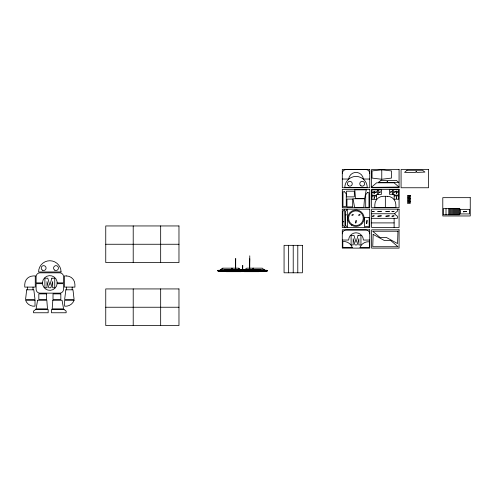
<?xml version="1.0" encoding="UTF-8"?>
<svg xmlns="http://www.w3.org/2000/svg" width="495" height="495" viewBox="0 0 495 495"><rect width="100%" height="100%" fill="white"/><g stroke="black" fill="none" stroke-linecap="round" stroke-linejoin="round"><path stroke-width="0.74" d="M238.101 269.967C240.298 270.109 234.073 269.441 234.314 270.53L224.984 270.221M228.003 270.171L228.003 270.839L217.484 270.839L218.066 270.344L225.949 270.171M255.599 270.122L256.255 270.183L256.268 270.728L228.857 270.728L228.919 270.171L232.675 270.066M371.615 187.073L376.646 182.804L394.045 182.804L399.075 187.073L371.615 187.376M222.868 268.172L220.454 269.992L240.787 269.985L238.373 268.166L222.868 268.172L220.454 269.985L220.454 271.037M217.484 270.443L220.609 270.233M217.484 270.753L225.949 270.474M228.857 270.499L232.675 270.369M256.249 270.926L252.444 271.037M247.209 270.276L251.132 270.202L246.318 270.208L249.888 270.381L249.882 270.728L248.007 270.864L235.236 270.728L235.292 270.363L237.489 270.227M235.205 270.703L235.694 270.604M244.907 271.248L256.317 271.248L244.907 271.551M218.289 270.938L226.555 270.623L227.75 270.938L227.75 271.464L218.901 271.316L218.289 270.938L227.75 270.938L218.32 270.963L226.326 271.161M258.563 270.623L257.369 270.938L257.369 271.464L266.799 271.272L265.71 270.623L258.563 270.623L257.369 271.248L266.799 271.272L265.71 270.623M235.342 270.66L249.888 270.381L247.976 270.561M240.217 270.629L235.236 270.425L238.541 270.177L233.993 270.202L235.484 270.289M240.217 271.551L239.561 270.963L240.217 271.551L228.808 271.248L256.317 271.248M228.808 271.551L230.33 270.963M228.894 270.171L230.268 270.097M234.624 270.022L242.426 270.363M381.769 179.277L391.502 178.082L391.502 170.936L381.769 169.816L372.042 170.936L372.042 178.082L381.769 179.277L381.769 169.816M237.637 270.858L237.637 270.245L247.488 270.245L247.488 270.858M231.561 270.944L239.722 270.858L239.722 270.35L253.558 270.944M246.962 270.592L247.506 270.579L237.637 270.548L238.163 270.592M239.722 270.66L248.032 270.598M249.882 270.214L250.544 270.029M235.75 270.307L237.953 270.208M235.082 269.985L240.403 269.837M248.824 270.27L249.721 270.227L249.765 271.347M249.721 270.227L249.239 270.555M239.221 270.183L234.376 270.425L241.931 270.641M250.458 269.967L251.163 269.905L249.257 269.992M249.721 270.53L248.911 270.567M249.109 270.258L242.729 270.363M248.199 270.592L250.773 270.4L245.897 270.183M248.199 270.289L249.375 270.307M248.366 270.592L247.686 270.61M254.851 270.703L256.268 270.604L252.444 270.734M248.032 270.295L247.686 270.307M237.885 270.214L240.712 270.165M228.362 271.266L226.246 271.322L226.246 271.681L240.904 271.681L240.904 271.266L226.246 271.625M263.662 271.105L266.799 270.963L257.369 270.938L266.799 270.963L258.792 271.161M237.916 269.973L236.895 269.992M247.024 269.967C245.211 270.041 250.291 269.701 250.278 270.295M247.506 270.307L247.327 271.371M247.735 270.61L244.474 270.629M221.178 270.214L222.855 270.19M230.522 270.091L231.276 270.078M238.064 270.171L238.788 270.159M254.535 270.709L253.848 270.722M261.929 271.136L260.024 271.155M239.704 270.177L241.82 270.134M244.901 270.629L245.582 270.647M223.455 270.183L225.318 270.171M231.549 270.072L232.39 270.066M240.663 269.831L241.065 269.831M241.115 270.134L240.298 270.14L240.273 269.528L244.846 269.528L244.846 270.14L243.887 270.165M242.562 270.641L244.821 270.66M241.232 270.165L241.906 270.159M243.354 270.641L243.874 270.635M244.054 270.666L241.82 270.666M236.208 269.831L233.974 269.899L234.661 269.967M248.564 269.831L246.349 269.899L251.157 269.905L250.068 269.843M241.399 270.134L241.975 270.134M242.012 269.825L240.292 269.837L250.037 269.985M241.9 269.825L242.426 269.825M241.566 270.134L243.552 270.134M241.764 270.159L243.299 270.134M227.05 271.161L227.75 271.161M258.699 271.161L259.361 271.161M342.317 179.035L348.703 179.035A7.357 7.357 0 0 1 363.349 179.035L369.728 179.035M394.162 195.104L398.766 195.104M371.993 195.265L376.596 195.265M394.162 195.909L398.76 195.909M371.993 196.063L376.596 196.063M371.615 213.753L394.682 213.753A8.217 8.217 0 0 1 397.38 211.322L397.38 209.175M371.615 218.326L397.38 218.326L397.38 216.185A8.217 8.217 0 0 1 394.682 213.753M371.615 222.905L394.125 222.905M342.317 240.05L348.666 240.05A7.357 7.357 0 0 1 356.023 232.792A7.357 7.357 0 0 1 363.38 240.05L369.728 240.05M105.751 244.258L178.973 244.258M249.765 258.743L249.461 268.841M234.383 270.295L234.383 269.911L224.984 269.911L225.027 271.037M250.736 270.295L250.736 269.911L260.135 269.911L260.123 271.037M250.736 269.992L264.701 269.992L264.701 271.037M224.984 270.066L237.111 270.561M231.326 270.041L253.793 270.344A11.237 0.365 0 0 0 242.562 269.973A11.237 0.365 0 0 0 231.326 270.344L231.326 270.041A11.237 0.365 0 0 1 242.562 269.67A11.237 0.365 0 0 1 253.793 270.041M254.102 270.078L260.135 270.066M250.736 270.221L260.135 270.221M220.454 270.295L225.027 270.295M235.694 271.347L235.694 270.239L229.624 269.985M260.123 270.295L264.701 270.295L262.251 268.166L246.745 268.166L244.332 269.992L250.247 269.998M224.984 270.369L260.135 270.369M217.484 270.536L228.003 270.474M249.461 270.487L255.377 270.53L255.377 270.066M257.115 270.536L267.64 270.536M249.461 270.623L249.882 270.678M220.454 270.728L225.027 270.728M260.123 270.728L264.701 270.728M231.561 271.062L239.37 271.062M245.749 271.062L253.558 271.062M226.555 270.623L227.75 271.248L218.289 271.248L219.409 270.623M228.808 271.248L240.217 271.248M257.369 271.248L266.83 271.248M218.32 271.272L227.75 271.272M256.763 271.266L244.221 271.266L244.221 271.681L258.873 271.681L258.873 271.322L256.763 271.266L258.873 271.625M226.246 271.371L240.904 271.371M244.221 271.371L258.873 271.371M228.362 271.569L240.904 271.569M244.221 271.569L256.763 271.569M42.471 282.886L36.123 282.886L36.123 276.649A3.824 3.824 0 0 1 39.947 272.832L59.716 272.832A3.824 3.824 0 0 1 63.533 276.649L63.533 282.886L57.185 282.886M42.502 283.685L36.123 283.685L36.123 289.321A3.824 3.824 0 0 0 39.947 293.145L59.716 293.145A3.824 3.824 0 0 0 63.533 289.321L63.533 283.685L57.154 283.685A7.357 7.357 0 0 1 45.559 288.975A7.357 7.357 0 0 1 46.777 276.284A7.357 7.357 0 0 1 57.154 283.685M105.751 307.24L178.973 307.24M242.711 269.825L243.936 269.831M252.444 270.066L256.249 270.183M259.17 270.171L267.046 270.344L267.64 270.839L257.115 270.839L257.115 270.171M252.444 270.369L256.268 270.499M259.17 270.474L267.64 270.753M232.675 270.734L231.982 270.728L231.938 268.055L232.242 270.697M232.675 271.037L228.869 270.926M236.554 269.831L238.658 269.88L237.711 269.843M248.911 269.831L249.257 269.831M259.807 270.171L261.057 270.177M241.77 270.641L242.296 270.641M232.062 270.728L232.39 270.734M257.369 271.161L258.074 271.161M243.54 269.825L244.722 269.837M252.79 270.066L253.496 270.072M243.218 270.159L244.202 270.134M225.095 271.155L225.757 271.161M244.01 270.134L245.415 270.177M241.294 270.635L239.995 270.623M232.106 270.728L231.623 270.728M237.049 269.837L233.974 269.899L234.345 269.954M224.445 271.149L222.589 271.124M261.502 270.177L262.288 270.19M244.567 270.165L245.582 270.146M231.549 270.728L228.82 270.617L229.284 270.666M249.591 269.837L249.907 269.843M237.229 269.837L237.544 269.843M245.248 270.177L247.054 270.171M262.845 270.196L263.402 270.208M230.763 270.716L230.249 270.703M246.362 270.196L247.234 270.214M263.804 270.214L265.747 270.27M222.014 271.118L218.58 270.988M237.829 270.617L237.124 270.598M237.47 270.307L237.124 270.295M230.293 270.703L229.643 270.685M247.166 270.517L249.777 270.66M236.957 270.289L236.047 270.258M236.957 270.592L235.54 270.536M247.63 270.227L248.348 270.251M266.168 270.289L267.64 270.443M235.669 270.487L235.236 270.425M256.317 271.551L254.789 270.963M238.373 268.172L240.787 269.992M250.736 269.911L250.804 270.227M458.828 208.655L458.828 214.756M457.918 208.655L457.918 214.756M457.003 208.655L457.003 214.756M456.087 208.655L456.087 214.756M455.171 208.655L455.171 214.756M454.255 208.655L454.255 214.756M453.34 208.655L453.34 214.756M452.424 208.655L452.424 214.756M451.508 208.655L451.508 214.756M450.592 208.655L450.592 214.756M449.677 208.655L449.677 214.756M448.761 208.655L448.761 214.756M446.02 208.655L446.02 214.756M394.125 218.326L394.125 227.477M393.278 189.703L393.278 194.275M392.424 189.703L392.424 194.275M385.345 196.298L385.345 207.467M378.335 189.857L378.335 194.436M377.481 189.857L377.481 194.436M297.798 245.334L297.792 272.795M293.219 245.334L293.219 272.795M288.641 245.334L288.641 272.795M259.207 269.985L259.207 270.295L257.975 269.985M255.494 269.985L255.494 270.295L249.461 270.239L249.461 271.347M253.861 269.985L253.861 270.295M253.558 271.248L253.558 270.759L245.749 270.759L245.749 271.248M253.186 270.697L253.186 268.055L252.877 270.697M252.345 269.985L252.345 270.295M251.899 270.227L251.899 271.371M251.472 269.985L251.472 270.295M249.765 255.822L249.765 268.841M246.603 269.985L246.603 270.295M245.26 269.985L245.26 270.295M242.729 270.858L242.729 265.425L242.426 270.734M242.562 270.474L242.562 270.858M239.865 269.985L239.865 270.295M239.37 271.248L239.37 270.759L231.561 270.759L231.561 271.248M238.516 269.985L238.516 270.295M237.829 270.313L237.829 271.371M235.694 268.859L235.694 258.532L235.385 268.859M235.385 270.239L235.385 271.347M233.646 269.985L233.646 270.295M233.25 270.227L233.25 271.371M232.774 269.985L232.774 270.295M231.258 269.985L231.258 270.295M227.143 269.985L227.143 270.295L225.918 269.985M160.671 225.949L160.671 262.56M160.671 288.931L160.671 325.543M133.211 225.949L133.211 262.56M133.211 288.931L133.211 325.543M72.171 287.106L72.171 289.804M66.627 287.106L66.627 289.804M33.029 287.106L33.029 289.804M27.485 287.106L27.485 289.804M342.317 173.399A3.824 3.824 0 0 1 346.141 169.575L365.91 169.575A3.824 3.824 0 0 1 369.728 173.399M342.317 233.819A3.824 3.824 0 0 1 346.141 229.996L365.91 229.996A3.824 3.824 0 0 1 369.728 233.819M398.803 189.703L398.735 199.225L394.162 199.225L394.162 194.275L389.404 194.275L389.404 189.703L398.803 189.703M373.143 234.395L372.754 246.72L398.029 246.72L390.648 240.452L384.25 240.452L373.143 234.395M397.955 231.233L397.565 243.565L386.459 237.507L380.061 237.507L372.679 231.233L397.955 231.233M52.823 300.267L52.173 308.874L63.583 308.874L62.061 300.267L52.823 300.267M364.487 198.755L363.831 207.362L354.599 207.362L353.077 198.755L364.487 198.755M26.674 289.804L25.561 299.537L35.015 299.537L33.821 289.804L26.674 289.804M65.835 289.804L64.641 299.537L74.095 299.537L72.982 289.804L65.835 289.804M37.595 300.267L36.073 308.874L47.483 308.874L46.833 300.267L37.595 300.267M366.232 189.839L364.71 198.452L355.478 198.452L354.822 189.839L366.232 189.839M51.857 278.196L49.828 285.275L47.798 278.196L44.903 278.196L44.903 287.768L46.994 287.768L46.994 281.544L48.776 287.768L50.88 287.768L52.662 281.544L52.662 287.768L54.753 287.768L54.753 278.196L51.857 278.196M358.058 235.366L356.023 242.445L353.993 235.366L351.097 235.366L351.097 244.938L353.189 244.938L353.189 238.714L354.977 244.938L357.074 244.938L358.863 238.714L358.863 244.938L360.948 244.938L360.948 235.366L358.058 235.366M367.327 192.679L365.694 194.795L365.694 207.331L368.985 207.331L368.985 192.679L367.327 192.679M344.681 209.311L342.862 211.452L342.862 221.531L343.771 221.84L342.862 221.84L342.862 225.213L344.984 227.353L344.681 209.311M347.273 209.311L345.454 211.452L345.454 214.824L346.364 214.824L345.454 215.133L345.454 225.213L347.577 227.353L347.273 209.311M35.628 309.474L33.518 311.108L33.518 312.766L48.17 312.766L48.17 309.474L35.628 309.474M380.952 180.434L378.539 182.253L386.552 182.556L387.393 181.343L387.393 182.253L388.068 182.556L398.871 182.556L396.464 180.434L380.952 180.434M407.008 170.261L404.594 172.384L415.404 172.384L416.078 172.081L416.078 171.171L416.92 172.384L424.933 172.081L422.52 170.261L407.008 170.261M369.753 169.457L342.293 169.457L342.293 187.76L369.753 187.76L369.753 169.457M399.075 169.457L371.615 169.457L371.615 187.76L399.075 187.76L399.075 169.457M428.534 169.457L401.074 169.457L401.074 187.76L428.534 187.76L428.534 169.457M367.259 187.642L344.792 187.642A11.237 11.237 0 0 1 356.023 176.412A11.237 11.237 0 0 1 367.259 187.642M369.753 189.381L342.293 189.381L342.293 207.69L369.753 207.69L369.753 189.381M399.075 189.381L371.615 189.381L371.615 207.69L399.075 207.69L399.075 189.381M381.354 189.857L371.949 189.857L372.017 199.386L376.596 199.386L376.596 194.436L381.354 194.436L381.354 189.857M396.662 191.113L396.359 193.397L396.662 191.113M354.333 191.175L346.525 191.175L346.525 196.868L354.333 196.868L354.333 191.175M374.399 191.268L374.096 193.557L374.399 191.268M344.625 191.812L342.973 191.812L342.973 206.465L346.265 206.465L346.265 193.922L344.625 191.812M391.564 191.8L390.338 192.103L391.564 191.8M395.678 191.8L394.045 192.103L395.678 191.8M398.067 191.8L397.194 192.103L398.067 191.8M373.564 191.961L372.686 192.264L373.564 191.961M376.714 191.961L375.08 192.264L376.714 191.961M380.42 191.961L379.189 192.264L380.42 191.961M408.437 195.395L407.534 195.395L407.534 197.629L408.437 197.629L408.746 196.923L408.437 195.395M410.275 195.395L409.167 195.395L409.167 197.629L410.275 197.629L410.275 195.395M409.854 195.977L409.544 196.923L409.854 195.977M387.399 196.298L383.291 196.298A8.464 8.464 0 0 0 374.826 204.769L374.826 207.467L395.864 207.467L395.864 204.769A8.464 8.464 0 0 0 387.399 196.298M396.662 196.818L396.359 198.334L396.662 196.818M374.399 196.979L374.096 198.495L374.399 196.979M470.25 197.666L442.79 197.666L442.79 215.969L470.25 215.969L470.25 197.666M408.437 198.266L407.534 198.266L407.534 200.5L408.437 200.5L408.746 199.794L408.437 198.266M410.275 198.266L409.167 198.266L409.167 200.5L410.275 200.5L410.275 198.266M409.848 198.848L409.551 199.794L409.848 198.848M352.681 199.083L346.983 199.083L346.983 206.891L352.681 206.891L352.681 199.083M408.437 201.156L407.534 201.156L407.534 203.389L408.437 203.389L408.746 202.678L408.437 201.156M410.275 201.156L409.167 201.156L409.167 203.389L410.275 203.389L410.275 201.156M409.848 201.737L409.551 202.678L409.848 201.737M459.744 208.655L443.272 208.655L443.272 214.756L459.744 214.756L459.744 208.655M369.753 209.175L342.293 209.175L342.293 227.483L369.753 227.483L369.753 209.175M399.075 209.175L371.615 209.175L371.615 227.483L399.075 227.483L399.075 209.175M469.452 209.348L460.047 209.348A8.217 8.217 0 0 1 460.047 213.927L469.452 213.927L469.452 209.348M374.127 211.309L372.438 211.619L374.127 211.309M381.305 211.309L377.827 211.619L381.305 211.309M389.336 211.309L385.865 211.619L389.336 211.309M394.02 211.309L391.972 211.619L394.02 211.309M466.525 211.464L463.351 211.773L466.525 211.464M353.244 214.818L351.896 215.121L353.244 214.818M360.02 214.818L358.671 215.121L360.02 214.818M374.127 215.888L372.438 216.191L374.127 215.888M381.305 215.888L377.827 216.191L381.305 215.888M389.336 215.888L385.865 216.191L389.336 215.888M394.02 215.888L391.972 216.191L394.02 215.888M369.171 217.472L364.598 217.472L364.598 226.877A8.217 8.217 0 0 1 369.171 226.877L369.171 217.472M367.024 220.399L366.715 223.573L367.024 220.399M356.109 220.51L355.806 223.004L356.109 220.51M178.973 225.949L105.751 225.949L105.751 262.56L178.973 262.56L178.973 225.949M369.753 229.81L342.293 229.81L342.293 248.119L369.753 248.119L369.753 229.81M399.075 229.81L371.615 229.81L371.615 248.119L399.075 248.119L399.075 229.81M302.371 245.334L284.068 245.334L284.068 272.795L302.371 272.795L302.371 245.334M352.254 247.438L342.825 247.438L342.825 241.56A8.96 8.96 0 0 1 352.254 247.438M369.357 247.673L359.927 247.673A8.96 8.96 0 0 1 369.357 241.789L369.357 247.673M61.064 271.972L38.591 271.972A11.237 11.237 0 0 1 49.828 260.735A11.237 11.237 0 0 1 61.064 271.972M35.269 275.944L33.215 275.944A8.464 8.464 0 0 0 24.75 284.408L24.75 287.106L35.269 287.106L35.269 275.944M66.441 275.944L64.387 275.944L64.387 287.106L74.906 287.106L74.906 284.408A8.464 8.464 0 0 0 66.441 275.944M178.973 288.931L105.751 288.931L105.751 325.543L178.973 325.543L178.973 288.931M46.635 293.875L38.827 293.875L38.827 299.574L46.635 299.574L46.635 293.875M60.829 293.875L53.021 293.875L53.021 299.574L60.829 299.574L60.829 293.875M35.015 300.298L25.585 300.298A8.96 8.96 0 0 0 35.015 306.176L35.015 300.298M74.071 300.298L64.641 300.298L64.641 306.176A8.96 8.96 0 0 0 74.071 300.298M64.028 309.474L51.486 309.474L51.486 312.766L66.138 312.766L66.138 311.108L64.028 309.474M54.79 270.177A2.432 2.432 0 0 0 58.435 268.067A2.432 2.432 0 0 0 54.79 265.964A2.432 2.432 0 0 0 54.79 270.177M42.434 270.177A2.432 2.432 0 0 0 46.078 268.067A2.432 2.432 0 0 0 42.434 265.964A2.432 2.432 0 0 0 42.434 270.177M360.991 185.848A2.432 2.432 0 0 0 364.636 183.744A2.432 2.432 0 0 0 360.991 181.64A2.432 2.432 0 0 0 360.991 185.848M348.486 185.761A2.432 2.432 0 0 0 352.267 183.917A2.432 2.432 0 0 0 348.783 181.56A2.432 2.432 0 0 0 348.486 185.761M351.896 224.365A7.357 7.357 0 0 0 363.287 218.648A7.357 7.357 0 0 0 352.644 211.643A7.357 7.357 0 0 0 351.896 224.365M351.673 225.237A8.217 8.217 0 0 0 364.153 218.406A8.217 8.217 0 0 0 352.001 211.012A8.217 8.217 0 0 0 351.673 225.237"/></g></svg>
